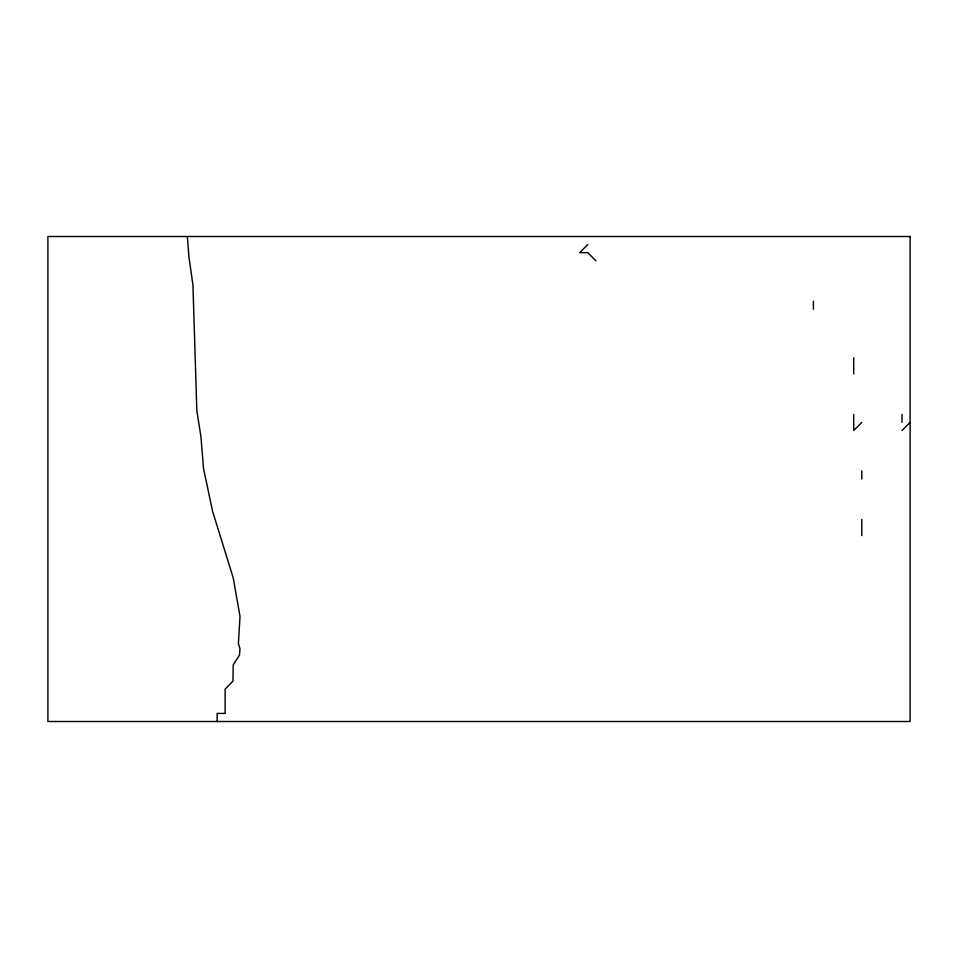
<?xml version="1.0" encoding="UTF-8"?>
<svg xmlns="http://www.w3.org/2000/svg" width="958" height="958" viewBox="0 0 958 958"><rect width="100%" height="100%" fill="white"/><g stroke="black" fill="none" stroke-linecap="round" stroke-linejoin="round"><path stroke-width="1.44" d="M587.769 244.577L579.686 252.661L587.769 252.661L595.852 260.744M861.805 422.418L853.722 430.501L853.722 414.335M902.017 430.501L910.1 422.418M187.385 236.494L188.906 256.708L192.941 284.993L196.821 410.407L200.976 437.135L203.503 468.39L212.604 511.332L233.213 577.818L240.015 616.413L238.386 643.572L239.955 648.758L239.524 655.056L233.213 664.924L232.974 681.09L225.13 689.173L225.13 713.423L217.143 713.423L217.143 721.506M902.017 414.335L902.017 422.418M861.805 470.917L861.805 479M861.805 519.416L861.805 535.582M853.722 357.753L853.722 373.919M813.402 301.159L813.402 309.242M910.1 236.494L47.9 236.494L47.9 721.506L910.1 721.506L910.1 236.494"/></g></svg>
